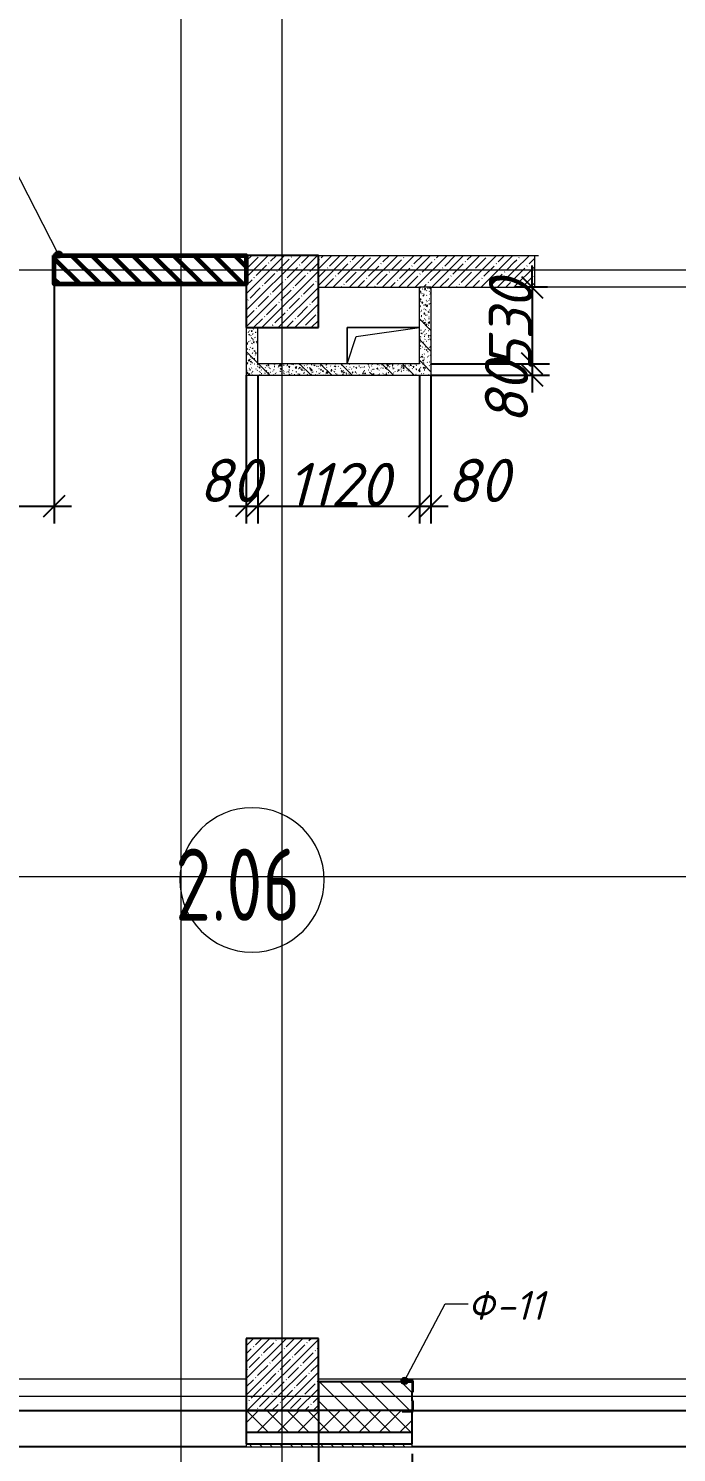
# Model space of a CAD drawing. Header units: millimetres. Extents: x 12986 to 523328, y -9759 to 30092.
# Drawn here: x 298498 to 302989, y -3156 to 6706 of the extents above; entities that cross this region are included whole.
import ezdxf

# ---------------------------------------------------------------- set-up
doc = ezdxf.new("R2010")
doc.units = ezdxf.units.MM
for name, color, linetype, lineweight in [('5) Блок ячеистый', 160, 'Continuous', 60), ('A-ANNO-DIMS', 7, 'Continuous', 9), ('A-AREA-IDEN', 7, 'Continuous', 9), ('A-FLOR', 7, 'Continuous', 9), ('A-GENM', 7, 'Continuous', 9), ('A-GENM-1', 7, 'Continuous', 25), ('A-GENM-IDEN', 7, 'Continuous', 9), ('A-WALL-1', 7, 'Continuous', 25), ('A-WALL-FNSH-1', 7, 'Continuous', 9), ('A-WALL-FNSH-2', 7, 'Continuous', 5), ('A-WALL-FNSH-4', 250, 'Continuous', 13), ('A-WALL-PATT-1', 7, 'Continuous', 5), ('A-WALL-PATT-4', 250, 'Continuous', 5), ('I-WALL', 7, 'Continuous', 5), ('S-COLS', 7, 'Continuous', 9), ('S-COLS-1', 7, 'Continuous', 5), ('S-COLS-2', 7, 'Continuous', 25), ('Оси-1', 7, 'Continuous', 20)]:
    doc.layers.add(name, color=color, linetype=linetype, lineweight=lineweight)
for name, color, linetype, lineweight, true_color in [('A-WALL-3', 7, 'Continuous', 5, 0x000000), ('A-WALL-4', 7, 'Continuous', 25, 0x000000), ('A-WALL-5', 7, 'Continuous', 13, 0x008000), ('A-WALL-PATT-2', 7, 'Continuous', 5, 0xce0000)]:
    doc.layers.add(name, color=color, linetype=linetype, lineweight=lineweight, true_color=true_color)
doc.styles.add('ISOCPEUR_I_2', font='isocpeui.ttf', dxfattribs={"height": 300})
doc.styles.add('СПДС', font='ГОСТ тип А.ttf', dxfattribs={"width": 0.9})
doc.dimstyles.new('ISO-2_0_0_9К_СРЕДНИЙ', dxfattribs={"dimscale": 304.8, "dimtxt": 199.196235, "dimasz": 0.492126, "dimexe": 0.393701, "dimexo": 0, "dimgap": 0, "dimtad": 1, "dimdec": 0, "dimzin": 0, "dimdsep": 46, "dimtxsty": 'ISOCPEUR_I_2', "dimblk1": 'OBLIQUE', "dimblk2": 'OBLIQUE', "dimsah": 1, "dimcen": 0.09, "dimdle": 0.393701, "dimazin": 0, "dimtfac": 1, "dimtdec": 4, "dimtix": 1, "dimtmove": 2, "dimatfit": 3, "dimfxl": 1, "dimtvp": 1, "dimtolj": 1, "dimtzin": 0, "dimarcsym": 2})
doc.dimstyles.new('ISO-2_0_0_9К_СРЕДНИЙ_2', dxfattribs={"dimscale": 304.8, "dimtxt": 199.196235, "dimasz": 0.492126, "dimexe": 0.393701, "dimexo": 0, "dimgap": 0, "dimtad": 1, "dimdec": 0, "dimzin": 0, "dimdsep": 46, "dimtxsty": 'ISOCPEUR_I_2', "dimblk1": 'OBLIQUE', "dimblk2": 'OBLIQUE', "dimsah": 1, "dimcen": 0.09, "dimdle": 0.393701, "dimazin": 0, "dimtfac": 1, "dimtdec": 4, "dimtix": 1, "dimtmove": 0, "dimatfit": 3, "dimfxl": 1, "dimtvp": 1, "dimtolj": 1, "dimtzin": 0, "dimarcsym": 2})
pattern_1 = [(45, (239096.85, -2765.93), (-57.02463, 57.02463), []), (45, (239153.876, -2765.93), (-57.02463, 57.02463), [100.806, -20.161, 3.353, -16.808])]
pattern_2 = [(50, (239096.85, -2765.93), (72.873764, -6.37607), [7.62, -83.82]), (355, (239096.85, -2765.93), (-14.09699, 76.42244), [6.096, -67.056]), (100.451, (239102.924, -2766.464), (58.776964, 70.04687), [6.476, -71.236]), (46.184, (239096.85, -2745.61), (108.43142, -16.81745), [11.43, -125.73]), (96.636, (239105.89, -2747.01), (94.961, 98.97089), [9.714, -106.854]), (351.184, (239096.85, -2745.61), (94.96227, 98.97018), [9.144, -100.584]), (21, (239107.01, -2750.69), (60.64565, -40.90654), [7.62, -83.82]), (326, (239107.01, -2750.69), (24.72083, 73.67493), [6.096, -67.056]), (71.451, (239112.065, -2754.1), (85.36689, 32.76874), [6.476, -71.236]), (37.5, (239096.85, -2765.933), (1.235525, 33.822432), [3.353, -62.89, 3.353, -64.719, -67.31]), (37.5, (239096.85, -2765.933), (1.235525, 33.822432), [-134.315, 3.353, -63.957]), (7.5, (239096.85, -2765.933), (26.728146, 40.07255), [3.353, -35.458, 3.353, -61.366, -25.654]), (7.5, (239096.85, -2765.933), (26.728146, 40.07255), [-103.53, 3.353, -22.301]), (327.5, (239074.194, -2765.933), (54.236318, -2.292117), [3.353, -22.047, 3.353, -75.895, -105.156]), (327.5, (239074.194, -2765.933), (54.236318, -2.292117), [-104.648, 3.353, -101.803]), (317.5, (239064.034, -2765.933), (59.25158, 10.17014), [3.353, -29.667, 3.353, -49.276, -74.676]), (317.5, (239064.034, -2765.933), (59.25158, 10.17014), [-85.649, 3.353, -71.323])]
pattern_3 = [(135, (239096.85, -2765.93), (-142.5612, -142.5612), []), (135, (239239.41, -2765.93), (-142.5612, -142.5612), [252.016, -50.403, 3.353, -47.05])]
pattern_4 = [(135, (239096.85, -2765.93), (-70.71068, -70.71068), [])]

# ---------------------------------------------------------------- blocks, each defined once
blk = doc.blocks.new('Колонна_Несущая_Прямоугольное сечение - 500х500-V4-АР1_1_Кладочный план 2 этажа')
at = {"layer": 'S-COLS-1'}
h = blk.add_hatch(dxfattribs=at)
h.set_pattern_fill('FP_6', color=256, style=0, pattern_type=2)
h.set_pattern_definition([(45, (-61160, -7650), (-57.02463, 57.02463), []), (45, (-61102.975, -7650), (-57.02463, 57.02463), [100.806, -20.161, 3.353, -16.808])])
h.paths.add_polyline_path([(-250, -250), (250, -250), (250, 250), (-250, 250)], flags=0)
at = {"layer": 'S-COLS-2'}
for p, q in [((250, 250), (-250, 250)), ((-250, 250), (-250, -250)), ((250, -250), (250, 250)), ((-250, -250), (250, -250))]:
    blk.add_line(p, q, dxfattribs=at)
blk = doc.blocks.new('AR_Отверстие прямоугольное _в плите_ - AR_Отверстие прямоугольное _в плите_-V53-АР1_1_Кладочный план 2 этажа')
at = {"layer": 'A-GENM'}
for p, q in [((250, 125), (-250, 125)), ((-250, 125), (-250, -125)), ((-187.5, 62.5), (250, 125)), ((-250, -125), (-187.5, 62.5))]:
    blk.add_line(p, q, dxfattribs=at)
blk = doc.blocks.new('Фахверк_СКБ_Уголок_Тип 2 - СМ-5_200х2480h-30007438-АР1_1_Кладочный план 2 этажа')
at = {"layer": 'A-GENM-1'}
for p, q in [((125, 156), (125, 81)), ((200, 156), (125, 156)), ((131, 81), (131, 150)), ((131, 150), (200, 150)), ((200, 150), (200, 156)), ((125, 81), (131, 81)), ((131, 19), (125, 19)), ((125, 19), (125, -56)), ((131, -50), (131, 19)), ((125, -56), (200, -56)), ((200, -50), (131, -50)), ((200, -56), (200, -50))]:
    blk.add_line(p, q, dxfattribs=at)
blk = doc.blocks.new('Стойка_Влож_Полоса боковая - Полоса-27101091-АР1_1_Кладочный план 2 этажа')
at = {"layer": 'A-GENM'}
for p, q in [((-5, 85), (0, 85)), ((-5, -85), (-5, 85)), ((0, 31), (0, -31)), ((0, -85), (-5, -85))]:
    blk.add_line(p, q, dxfattribs=at)
blk = doc.blocks.new('Фахверк_СКБ_Уголок - Ф-11_200х2500 h-28441216-АР1_1_Кладочный план 2 этажа')
at = {"layer": 'A-GENM-1'}
for p, q in [((200, 156), (125, 156)), ((125, 156), (125, 81)), ((131, 81), (131, 150)), ((131, 150), (200, 150)), ((200, 150), (200, 156)), ((125, 81), (131, 81)), ((131, 19), (125, 19)), ((125, 19), (125, -56)), ((131, -50), (131, 19)), ((125, -56), (200, -56)), ((200, -50), (131, -50)), ((200, -56), (200, -50))]:
    blk.add_line(p, q, dxfattribs=at)
blk = doc.blocks.new('_Oblique')
at = {"color": 0, "linetype": 'ByBlock', "lineweight": -2}
blk.add_line((-0.5, -0.5), (0.5, 0.5), dxfattribs=at)
blk = doc.blocks.new('*D2106')
at = {"layer": 'A-ANNO-DIMS', "color": 0, "lineweight": -2, "transparency": 16777216}
for p, q in [((300506.9, -2865.9), (300506.9, -4235.9)), ((301156.9, -3165.9), (301156.9, -4235.9)), ((300386.9, -4115.9), (301276.9, -4115.9))]:
    blk.add_line(p, q, dxfattribs=at)
at = {"layer": 'Defpoints', "color": 0, "transparency": 16777216}
for p in [(300506.9, -2865.9), (301156.9, -3165.9), (301156.9, -4115.9)]:
    blk.add_point(p, dxfattribs=at)
at = {"layer": 'A-ANNO-DIMS', "color": 0, "lineweight": -2, "transparency": 16777216, "xscale": 150, "yscale": 150, "zscale": 150, "rotation": 180}
blk.add_blockref('_Oblique', (300506.9, -4115.9), dxfattribs=at)
at = {"layer": 'A-ANNO-DIMS', "color": 0, "lineweight": -2, "transparency": 16777216, "xscale": 150, "yscale": 150, "zscale": 150}
blk.add_blockref('_Oblique', (301156.9, -4115.9), dxfattribs=at)
at = {"layer": 'A-ANNO-DIMS', "color": 0, "transparency": 16777216, "insert": (300984.3, -4293.5), "char_height": 300, "width": 455.087, "attachment_point": 1, "line_spacing_factor": 1.149209, "style": 'ISOCPEUR_I_2'}
blk.add_mtext('\\A1;650', dxfattribs=at)
blk = doc.blocks.new('*D2121')
at = {"layer": 'A-ANNO-DIMS', "color": 0, "lineweight": -2, "transparency": 16777216}
for p, q in [((300006.9, 4304.1), (300006.9, 3277.9)), ((300086.9, 4301), (300086.9, 3277.9)), ((299886.9, 3397.9), (300206.9, 3397.9))]:
    blk.add_line(p, q, dxfattribs=at)
at = {"layer": 'Defpoints', "color": 0, "transparency": 16777216}
for p in [(300006.9, 4304.1), (300086.9, 4301), (300086.9, 3397.9)]:
    blk.add_point(p, dxfattribs=at)
at = {"layer": 'A-ANNO-DIMS', "color": 0, "lineweight": -2, "transparency": 16777216, "xscale": 150, "yscale": 150, "zscale": 150, "rotation": 180}
blk.add_blockref('_Oblique', (300006.9, 3397.9), dxfattribs=at)
at = {"layer": 'A-ANNO-DIMS', "color": 0, "lineweight": -2, "transparency": 16777216, "xscale": 150, "yscale": 150, "zscale": 150}
blk.add_blockref('_Oblique', (300086.9, 3397.9), dxfattribs=at)
at = {"layer": 'A-ANNO-DIMS', "color": 0, "transparency": 16777216, "insert": (299676.9, 3725.9), "char_height": 300, "width": 303.391, "attachment_point": 1, "line_spacing_factor": 1.149209, "style": 'ISOCPEUR_I_2'}
blk.add_mtext('\\A1;80', dxfattribs=at)
blk = doc.blocks.new('*D2122')
at = {"layer": 'A-ANNO-DIMS', "color": 0, "lineweight": -2, "transparency": 16777216}
for p, q in [((300086.9, 4301), (300086.9, 3277.9)), ((301206.9, 4301), (301206.9, 3277.9)), ((299966.9, 3397.9), (301326.9, 3397.9))]:
    blk.add_line(p, q, dxfattribs=at)
at = {"layer": 'Defpoints', "color": 0, "transparency": 16777216}
for p in [(300086.9, 4301), (301206.9, 4301), (301206.9, 3397.9)]:
    blk.add_point(p, dxfattribs=at)
at = {"layer": 'A-ANNO-DIMS', "color": 0, "lineweight": -2, "transparency": 16777216, "xscale": 150, "yscale": 150, "zscale": 150, "rotation": 180}
blk.add_blockref('_Oblique', (300086.9, 3397.9), dxfattribs=at)
at = {"layer": 'A-ANNO-DIMS', "color": 0, "lineweight": -2, "transparency": 16777216, "xscale": 150, "yscale": 150, "zscale": 150}
blk.add_blockref('_Oblique', (301206.9, 3397.9), dxfattribs=at)
at = {"layer": 'A-ANNO-DIMS', "color": 0, "transparency": 16777216, "insert": (300646.9, 3547.9), "char_height": 300, "width": 514.846, "attachment_point": 5, "style": 'ISOCPEUR_I_2'}
blk.add_mtext('\\A1;1120', dxfattribs=at)
blk = doc.blocks.new('*D2123')
at = {"layer": 'A-ANNO-DIMS', "color": 0, "lineweight": -2, "transparency": 16777216}
for p, q in [((301206.9, 4301), (301206.9, 3277.9)), ((301286.9, 4304.1), (301286.9, 3277.9)), ((301086.9, 3397.9), (301406.9, 3397.9))]:
    blk.add_line(p, q, dxfattribs=at)
at = {"layer": 'Defpoints', "color": 0, "transparency": 16777216}
for p in [(301206.9, 4301), (301286.9, 4304.1), (301286.9, 3397.9)]:
    blk.add_point(p, dxfattribs=at)
at = {"layer": 'A-ANNO-DIMS', "color": 0, "lineweight": -2, "transparency": 16777216, "xscale": 150, "yscale": 150, "zscale": 150, "rotation": 180}
blk.add_blockref('_Oblique', (301206.9, 3397.9), dxfattribs=at)
at = {"layer": 'A-ANNO-DIMS', "color": 0, "lineweight": -2, "transparency": 16777216, "xscale": 150, "yscale": 150, "zscale": 150}
blk.add_blockref('_Oblique', (301286.9, 3397.9), dxfattribs=at)
at = {"layer": 'A-ANNO-DIMS', "color": 0, "transparency": 16777216, "insert": (301395, 3725.9), "char_height": 300, "width": 303.391, "attachment_point": 1, "line_spacing_factor": 1.149209, "style": 'ISOCPEUR_I_2'}
blk.add_mtext('\\A1;80', dxfattribs=at)
blk = doc.blocks.new('*D2254')
at = {"layer": 'A-ANNO-DIMS', "color": 0, "lineweight": -2, "transparency": 16777216}
for p, q in [((297026.9, 4934.1), (297026.9, 3277.9)), ((298676.9, 4934.1), (298676.9, 3277.9)), ((296906.9, 3397.9), (298796.9, 3397.9))]:
    blk.add_line(p, q, dxfattribs=at)
at = {"layer": 'Defpoints', "color": 0, "transparency": 16777216}
for p in [(297026.9, 4934.1), (298676.9, 4934.1), (298676.9, 3397.9)]:
    blk.add_point(p, dxfattribs=at)
at = {"layer": 'A-ANNO-DIMS', "color": 0, "lineweight": -2, "transparency": 16777216, "xscale": 150, "yscale": 150, "zscale": 150, "rotation": 180}
blk.add_blockref('_Oblique', (297026.9, 3397.9), dxfattribs=at)
at = {"layer": 'A-ANNO-DIMS', "color": 0, "lineweight": -2, "transparency": 16777216, "xscale": 150, "yscale": 150, "zscale": 150}
blk.add_blockref('_Oblique', (298676.9, 3397.9), dxfattribs=at)
at = {"layer": 'A-ANNO-DIMS', "color": 0, "transparency": 16777216, "insert": (297851.9, 3547.9), "char_height": 300, "width": 560.814, "attachment_point": 5, "style": 'ISOCPEUR_I_2'}
blk.add_mtext('\\A1;1650', dxfattribs=at)
blk = doc.blocks.new('*D2259')
at = {"layer": 'A-ANNO-DIMS', "color": 0, "lineweight": -2, "transparency": 16777216}
for p, q in [((301988.1, 4914.1), (301988.1, 5064.1)), ((302094.2, 4914.1), (301868.1, 4914.1)), ((301988.1, 4914.1), (301988.1, 4384.1)), ((301288.9, 4384.1), (302108.1, 4384.1)), ((301988.1, 4384.1), (301988.1, 4234.1))]:
    blk.add_line(p, q, dxfattribs=at)
at = {"layer": 'Defpoints', "color": 0, "transparency": 16777216}
for p in [(302094.2, 4914.1), (301288.9, 4384.1), (301988.1, 4384.1)]:
    blk.add_point(p, dxfattribs=at)
at = {"layer": 'A-ANNO-DIMS', "color": 0, "lineweight": -2, "transparency": 16777216, "xscale": 150, "yscale": 150, "zscale": 150}
for p, rotation in [((301988.1, 4914.1), 270), ((301988.1, 4384.1), 90)]:
    blk.add_blockref('_Oblique', p, dxfattribs=dict(at, rotation=rotation))
at = {"layer": 'A-ANNO-DIMS', "color": 0, "transparency": 16777216, "insert": (301838.1, 4649.1), "char_height": 300, "width": 455.087, "attachment_point": 5, "rotation": 90, "style": 'ISOCPEUR_I_2'}
blk.add_mtext('\\A1;530', dxfattribs=at)
blk = doc.blocks.new('*D2260')
at = {"layer": 'A-ANNO-DIMS', "color": 0, "lineweight": -2, "transparency": 16777216}
for p, q in [((301988.1, 4504.1), (301988.1, 4184.1)), ((301288.9, 4384.1), (302108.1, 4384.1)), ((301286.9, 4304.1), (302108.1, 4304.1))]:
    blk.add_line(p, q, dxfattribs=at)
at = {"layer": 'Defpoints', "color": 0, "transparency": 16777216}
for p in [(301288.9, 4384.1), (301286.9, 4304.1), (301988.1, 4304.1)]:
    blk.add_point(p, dxfattribs=at)
at = {"layer": 'A-ANNO-DIMS', "color": 0, "lineweight": -2, "transparency": 16777216, "xscale": 150, "yscale": 150, "zscale": 150}
for p, rotation in [((301988.1, 4384.1), 90), ((301988.1, 4304.1), 270)]:
    blk.add_blockref('_Oblique', p, dxfattribs=dict(at, rotation=rotation))
at = {"layer": 'A-ANNO-DIMS', "color": 0, "transparency": 16777216, "insert": (301660.2, 3963.1), "char_height": 300, "width": 303.391, "attachment_point": 1, "rotation": 90, "line_spacing_factor": 1.149209, "style": 'ISOCPEUR_I_2'}
blk.add_mtext('\\A1;80', dxfattribs=at)
blk = doc.blocks.new('Марка_Помещения - Номер-25198446-Объем проектирования 2 этажа')
at = {"layer": 'A-AREA-IDEN'}
for start, end in [(360, 180), (180, 360)]:
    blk.add_arc((0, 0), 2.5, start, end, dxfattribs=at)

msp = doc.modelspace()

# ---------------------------------------------------------------- hatches: boundary and pattern name
at = {"layer": '5) Блок ячеистый'}
h = msp.add_hatch(dxfattribs=at)
h.set_pattern_fill('FP_22', color=256, style=0, pattern_type=2)
h.set_pattern_definition(pattern_4)
h.paths.add_polyline_path([(297026.85079, 4934.06731), (297026.85079, 5134.06731), (296006.85079, 5134.06731), (296006.85079, 4934.06731), (296957.85079, 4934.06731)], flags=0)
h.paths.add_polyline_path([(300006.85086, 4934.06731), (300006.85079, 5134.0673), (298676.85079, 5134.06731), (298676.85079, 4934.06731), (298755.60081, 4934.06731)], flags=0)
at = {"layer": 'A-GENM-IDEN'}
h = msp.add_hatch(color=256, dxfattribs=at)
edge = h.paths.add_edge_path(flags=0)
edge.add_arc((298705.85079, 5140.06731), 25, 0, 360)
h = msp.add_hatch(color=256, dxfattribs=at)
edge = h.paths.add_edge_path(flags=0)
edge.add_arc((301104.51749, -2659.9327), 25, 0, 360)
at = {"layer": 'A-WALL-PATT-1'}
h = msp.add_hatch(dxfattribs=at)
h.set_pattern_fill('FP_7', color=256, style=0, pattern_type=2)
h.set_pattern_definition(pattern_1)
h.paths.add_polyline_path([(301820.13206, 4914.06731), (301866.85079, 4914.06731), (301866.85079, 5134.06731), (300506.85079, 5134.06731), (300506.85079, 4914.06731), (301286.85079, 4914.06731)], flags=0)
h.paths.add_polyline_path([(303956.85079, 4914.06731), (304506.85079, 4914.06731), (304506.85079, 5134.06731), (303322.05025, 5134.06731), (303322.05025, 4914.06731), (303876.85079, 4914.06731)], flags=0)
h = msp.add_hatch(dxfattribs=at)
h.set_pattern_fill('FP_7', color=256, style=0, pattern_type=2)
h.set_pattern_definition(pattern_1)
h.paths.add_polyline_path([(303322.05025, 4914.06731), (303322.05025, 5134.06731), (303206.85079, 5134.06731), (303206.85079, 4914.06731)], flags=0)
h.paths.add_polyline_path([(301866.85079, 4914.06731), (302006.85079, 4914.06731), (302006.85079, 5134.06731), (301866.85079, 5134.06731)], flags=0)
h = msp.add_hatch(dxfattribs=at)
h.set_pattern_fill('FP_11', color=256, style=0, pattern_type=2)
h.set_pattern_definition([(45, (239096.85, -2765.93), (-70.71068, 70.71068), []), (135, (239096.85, -2765.93), (-70.71068, -70.71068), [])])
h.paths.add_polyline_path([(310656.8508, -3015.9327), (314796.85081, -3015.9327), (314796.85081, -2865.9327), (310656.8508, -2865.9327)], flags=0)
h.paths.add_polyline_path([(307949.19456, -3015.9327), (309756.8508, -3015.9327), (309756.8508, -2865.9327), (306156.85086, -2865.9327), (306156.85086, -3015.9327)], flags=0)
h.paths.add_polyline_path([(295506.85084, -3015.9327), (296256.85081, -3015.9327), (296256.3291, -2871.9327), (296187.85084, -2871.9327), (296187.85084, -2865.9327), (295506.85084, -2865.9327)], flags=0)
h.paths.add_polyline_path([(300006.85083, -3015.9327), (301156.85079, -3015.9327), (301156.32909, -2871.9327), (301087.85082, -2871.9327), (301087.85082, -2865.9327), (300006.85083, -2865.9327), (300006.85083, -2871.9327)], flags=0)
h.paths.add_polyline_path([(292393.80739, -3015.9327), (292406.85084, -3015.9327), (292406.32913, -2871.9327), (292337.85087, -2871.9327), (292337.85087, -2865.9327), (291006.85083, -2865.9327), (291006.85083, -3015.9327), (292337.85087, -3015.9327)], flags=0)
h.paths.add_polyline_path([(263926.8508, -3015.9327), (265506.59427, -3015.9327), (265506.07256, -2871.9327), (265437.5943, -2871.9327), (265437.5943, -2865.9327), (263995.85078, -2865.9327), (263995.85078, -2871.9327), (263926.8508, -2871.9327)], flags=0)
h.paths.add_polyline_path([(273935.85067, -3015.9327), (274986.85079, -3015.9327), (274986.32908, -2871.9327), (274917.85082, -2871.9327), (274917.85082, -2865.9327), (273935.85067, -2865.9327), (273935.85067, -2871.9327), (273866.85068, -2871.9327), (273866.85068, -3015.9327)], flags=0)
h.paths.add_polyline_path([(282756.8508, -3015.9327), (282756.32909, -2871.9327), (282687.85083, -2871.9327), (282687.85083, -2865.9327), (281825.85078, -2865.9327), (281825.85078, -2871.9327), (281756.85079, -2871.9327), (281756.85079, -3015.9327), (281825.85078, -3015.9327)], flags=0)
h.paths.add_polyline_path([(261757.85083, -3015.9327), (261826.8508, -3015.9327), (261826.32909, -2871.9327), (261757.85083, -2871.9327), (261757.85083, -2865.9327), (260775.85085, -2865.9327), (260775.85085, -2871.9327), (260706.85086, -2871.9327), (260706.85086, -3015.9327)], flags=0)
h.paths.add_polyline_path([(256356.85091, -3015.9327), (256356.85091, -2865.9327), (255275.85077, -2865.9327), (255275.85077, -2871.9327), (255206.85079, -2871.9327), (255206.85079, -3015.9327), (255852.16331, -3015.9327)], flags=0)
h.paths.add_polyline_path([(242826.85079, -3015.9327), (242826.85079, -2865.9327), (238836.85079, -2865.9327), (238836.85079, -3015.9327)], flags=0)
h.paths.add_polyline_path([(247356.85078, -3015.9327), (247356.85078, -2865.9327), (246645.85077, -2865.9327), (246645.85077, -2871.9327), (246576.85078, -2871.9327), (246576.85078, -3015.9327), (246756.85078, -3015.9327)], flags=0)
h = msp.add_hatch(dxfattribs=at)
h.set_pattern_fill('FP_23', color=256, style=0, pattern_type=2)
h.set_pattern_definition([(135, (239096.85, -2765.933), (-35.35534, -35.35534), [])])
h.paths.add_polyline_path([(314946.85081, -3115.9327), (315026.85081, -3115.9327), (315026.85081, -3095.9327), (310656.8508, -3095.9327), (310656.8508, -3115.9327), (314796.85081, -3115.9327)], flags=0)
h.paths.add_polyline_path([(309756.8508, -3115.9327), (309756.8508, -3095.9327), (306156.85086, -3095.9327), (306156.85086, -3115.9327), (307949.19456, -3115.9327)], flags=0)
h.paths.add_polyline_path([(301156.85079, -3115.9327), (301156.85079, -3095.9327), (300006.85083, -3095.9327), (300006.85083, -3115.9327)], flags=0)
h.paths.add_polyline_path([(295691.06956, -3115.9327), (296256.85081, -3115.9327), (296256.85081, -3095.9327), (295506.85084, -3095.9327), (295506.85084, -3115.9327)], flags=0)
h.paths.add_polyline_path([(291006.85083, -3115.9327), (292406.85084, -3115.9327), (292406.85084, -3095.9327), (291006.85083, -3095.9327)], flags=0)
h.paths.add_polyline_path([(273866.85068, -3115.9327), (274986.85079, -3115.9327), (274986.85079, -3095.9327), (273866.85068, -3095.9327)], flags=0)
h.paths.add_polyline_path([(281756.85079, -3115.9327), (282756.8508, -3115.9327), (282756.8508, -3095.9327), (281756.85079, -3095.9327)], flags=0)
h.paths.add_polyline_path([(265506.59427, -3115.9327), (265506.59427, -3095.9327), (263926.8508, -3095.9327), (263926.8508, -3115.9327)], flags=0)
h.paths.add_polyline_path([(255852.16331, -3115.9327), (256356.85091, -3115.9327), (256356.85091, -3095.9327), (255206.85079, -3095.9327), (255206.85079, -3115.9327)], flags=0)
h.paths.add_polyline_path([(246576.85078, -3115.9327), (247356.85078, -3115.9327), (247356.85078, -3095.9327), (246576.85078, -3095.9327)], flags=0)
h.paths.add_polyline_path([(261826.8508, -3115.9327), (261826.8508, -3095.9327), (260706.85086, -3095.9327), (260706.85086, -3115.9327)], flags=0)
h.paths.add_polyline_path([(242826.85079, -3115.9327), (242826.85079, -3095.9327), (238736.85079, -3095.9327), (238736.85079, -3115.9327)], flags=0)
at = {"layer": 'A-WALL-PATT-2'}
h = msp.add_hatch(dxfattribs=at)
h.set_pattern_fill('FP_22', color=256, style=0, pattern_type=2)
h.set_pattern_definition(pattern_4)
h.paths.add_polyline_path([(304506.85079, -2865.9327), (304506.85079, -2665.9327), (304256.85079, -2665.9327), (304256.85079, -2865.93269), (304325.85078, -2865.9327)], flags=0)
h.paths.add_polyline_path([(301156.85079, -2865.9327), (301156.85079, -2665.9327), (300506.85079, -2665.9327), (300506.85079, -2865.9327), (301087.85082, -2865.9327)], flags=0)
at = {"layer": 'A-WALL-PATT-4'}
h = msp.add_hatch(dxfattribs=at)
h.set_pattern_fill('FP_25', color=256, style=0, pattern_type=2)
h.set_pattern_definition(pattern_2)
h.paths.add_polyline_path([(301206.85079, 4384.06731), (301286.85079, 4384.06731), (301286.85079, 4914.06731), (301206.85079, 4914.06731)], flags=0)
h = msp.add_hatch(dxfattribs=at)
h.set_pattern_fill('FP_26', color=256, style=0, pattern_type=2)
h.set_pattern_definition(pattern_3)
h.paths.add_polyline_path([(301206.85079, 4384.06731), (301286.85079, 4384.06731), (301286.85079, 4914.06731), (301206.85079, 4914.06731)], flags=0)
h = msp.add_hatch(dxfattribs=at)
h.set_pattern_fill('FP_25', color=256, style=0, pattern_type=2)
h.set_pattern_definition(pattern_2)
h.paths.add_polyline_path([(300006.85079, 4384.06731), (300086.85079, 4384.06731), (300086.85079, 4634.06731), (300006.85079, 4634.06731)], flags=0)
h = msp.add_hatch(dxfattribs=at)
h.set_pattern_fill('FP_26', color=256, style=0, pattern_type=2)
h.set_pattern_definition(pattern_3)
h.paths.add_polyline_path([(300006.85079, 4384.06731), (300086.85079, 4384.06731), (300086.85079, 4634.06731), (300006.85079, 4634.06731)], flags=0)
h = msp.add_hatch(dxfattribs=at)
h.set_pattern_fill('FP_25', color=256, style=0, pattern_type=2)
h.set_pattern_definition(pattern_2)
h.paths.add_polyline_path([(301286.85079, 4304.06731), (301286.85079, 4384.06731), (300006.85079, 4384.06731), (300006.85079, 4304.06731)], flags=0)
h = msp.add_hatch(dxfattribs=at)
h.set_pattern_fill('FP_26', color=256, style=0, pattern_type=2)
h.set_pattern_definition(pattern_3)
h.paths.add_polyline_path([(301286.85079, 4304.06731), (301286.85079, 4384.06731), (300006.85079, 4384.06731), (300006.85079, 4304.06731)], flags=0)
at = {"layer": 'S-COLS-1'}
h = msp.add_hatch(dxfattribs=at)
h.set_pattern_fill('FP_7', color=256, style=0, pattern_type=2)
h.set_pattern_definition(pattern_1)
h.paths.add_polyline_path([(300506.85079, -2865.9327), (300506.85079, -2365.9327), (300006.85079, -2365.9327), (300006.85079, -2865.9327)], flags=0)

# ---------------------------------------------------------------- linework, layer by layer
at = {"layer": '5) Блок ячеистый'}
msp.add_lwpolyline([(298676.85079, 5134.06731), (300006.85079, 5134.06731), (300006.85079, 4934.06731), (298676.85079, 4934.06731)], close=True, dxfattribs=at)
at = {"layer": 'A-FLOR'}
for p, q in [((300706.85079, 4634.06731), (301206.85079, 4634.06731)), ((300706.85079, 4384.06731), (300706.85079, 4634.06731))]:
    msp.add_line(p, q, dxfattribs=at)
at = {"layer": 'A-GENM-IDEN'}
for p, q in [((298705.85079, 5140.06731), (298335.43401, 5863.6188)), ((301104.51749, -2659.9327), (301384.26322, -2125.18118)), ((301384.26322, -2125.18118), (301544.51889, -2125.18118))]:
    msp.add_line(p, q, dxfattribs=at)
for centre in [(298705.85079, 5140.06731), (301104.51749, -2659.9327)]:
    msp.add_circle(centre, 25, dxfattribs=at)
at = {"layer": 'A-WALL-1'}
for p, q in [((301087.85082, -2665.9327), (300506.85079, -2665.9327)), ((300506.85079, -2665.9327), (300506.85079, -2865.9327)), ((301156.85079, -2796.9327), (301156.85079, -2734.9327))]:
    msp.add_line(p, q, dxfattribs=at)
at = {"layer": 'A-WALL-3'}
for p, q in [((300506.85079, 5134.06731), (302006.85079, 5134.06731)), ((302006.85079, 4914.06731), (302006.85079, 5134.06731)), ((300506.85079, 4914.06731), (301206.85079, 4914.06731)), ((301286.85079, 4914.06731), (302006.85079, 4914.06731))]:
    msp.add_line(p, q, dxfattribs=at)
at = {"layer": 'A-WALL-4'}
for p, q in [((297912.85086, -2865.9327), (300006.85079, -2865.9327)), ((301087.85082, -2865.9327), (300006.85083, -2865.9327)), ((300006.85083, -2865.9327), (300006.85083, -3095.9327)), ((301156.85079, -3095.9327), (301156.85079, -2871.9327)), ((301162.85082, -2865.9327), (304250.85078, -2865.9327)), ((300006.85083, -3015.9327), (301156.85079, -3015.9327)), ((300006.85083, -3115.9327), (297906.85083, -3115.9327)), ((300006.85083, -3095.9327), (301156.85079, -3095.9327)), ((304256.85079, -3115.9327), (301156.85079, -3115.9327))]:
    msp.add_line(p, q, dxfattribs=at)
at = {"layer": 'A-WALL-5'}
msp.add_line((301286.85079, 4914.06731), (301206.85079, 4914.06731), dxfattribs=at)
at = {"layer": 'A-WALL-FNSH-1'}
for p, q in [((300006.85083, -3095.9327), (300006.85083, -3115.9327)), ((300006.85083, -3115.9327), (301156.85079, -3115.9327)), ((301156.85079, -3115.9327), (301156.85079, -3095.9327))]:
    msp.add_line(p, q, dxfattribs=at)
at = {"layer": 'A-WALL-FNSH-2'}
for p, q in [((300006.85079, 5134.06731), (298745.85079, 5134.06731)), ((298676.85079, 5003.06731), (298676.85079, 5065.06731)), ((300006.85079, 4934.06731), (298745.85079, 4934.06731))]:
    msp.add_line(p, q, dxfattribs=at)
at = {"layer": 'A-WALL-FNSH-4'}
for p, q in [((301206.85079, 4384.06731), (301206.85079, 4914.06731)), ((301286.85079, 4914.06731), (301286.85079, 4304.06731)), ((300006.85079, 4634.06731), (300006.85079, 4304.06731)), ((300086.85079, 4384.06731), (300086.85079, 4634.06731)), ((301206.85079, 4384.06731), (300086.85079, 4384.06731)), ((300006.85079, 4304.06731), (301286.85079, 4304.06731))]:
    msp.add_line(p, q, dxfattribs=at)
at = {"layer": 'I-WALL'}
for p, q in [((302006.85079, 5134.06731), (302031.85079, 5134.06731)), ((303206.85079, 4914.06731), (302006.85079, 4914.06731)), ((296006.85079, -2645.9327), (300006.85079, -2645.9327)), ((300506.85079, -2645.9327), (304506.85079, -2645.9327))]:
    msp.add_line(p, q, dxfattribs=at)
at = {"layer": 'S-COLS-2'}
for p, q in [((300506.85079, -2365.9327), (300006.85079, -2365.9327)), ((300006.85079, -2365.9327), (300006.85079, -2865.9327)), ((300506.85079, -2865.9327), (300506.85079, -2365.9327)), ((300006.85079, -2865.9327), (300506.85079, -2865.9327))]:
    msp.add_line(p, q, dxfattribs=at)
at = {"layer": 'Оси-1'}
for p, q in [((299556.85078, -6915.9327), (299556.85078, 25871.01046)), ((300256.85078, -6915.9327), (300256.85078, 25871.01046)), ((234936.85079, 5034.0673), (365048.47884, 5034.0673)), ((234936.85079, 834.0673), (365048.47884, 834.0673)), ((234936.85079, -2765.9327), (365048.47884, -2765.9327))]:
    msp.add_line(p, q, dxfattribs=at)

# ---------------------------------------------------------------- block references
at = {"layer": 'A-AREA-IDEN', "xscale": 199.9999999999999, "yscale": 199.9999999999999, "zscale": 199.9999999999999}
msp.add_blockref('Марка_Помещения - Номер-25198446-Объем проектирования 2 этажа', (300046.9295, 809.19057), dxfattribs=at)
at = {"layer": 'A-GENM'}
for name, p in [('Стойка_Влож_Полоса боковая - Полоса-27101091-АР1_1_Кладочный план 2 этажа', (298670.85079, 5034.06731)), ('AR_Отверстие прямоугольное _в плите_ - AR_Отверстие прямоугольное _в плите_-V53-АР1_1_Кладочный план 2 этажа', (300956.85079, 4509.06731))]:
    msp.add_blockref(name, p, dxfattribs=at)
at = {"layer": 'A-GENM-1'}
msp.add_blockref('Фахверк_СКБ_Уголок_Тип 2 - СМ-5_200х2480h-30007438-АР1_1_Кладочный план 2 этажа', (298545.85079, 4984.06731), dxfattribs=at)
at = {"layer": 'A-GENM-1', "rotation": 180}
msp.add_blockref('Фахверк_СКБ_Уголок - Ф-11_200х2500 h-28441216-АР1_1_Кладочный план 2 этажа', (301287.85082, -2715.9327), dxfattribs=at)
at = {"layer": 'S-COLS'}
msp.add_blockref('Колонна_Несущая_Прямоугольное сечение - 500х500-V4-АР1_1_Кладочный план 2 этажа', (300256.85079, 4884.06731), dxfattribs=at)

# ---------------------------------------------------------------- texts
at = {"layer": 'A-AREA-IDEN', "insert": (299515.4632, 1026.30918), "char_height": 500, "width": 1327.5945, "attachment_point": 1, "style": 'СПДС'}
msp.add_mtext('2.06', dxfattribs=at)
at = {"layer": 'A-GENM-IDEN', "char_height": 200, "attachment_point": 1, "style": 'ISOCPEUR_I_2'}
for s, insert, width in [('\\fISOCPEUR|b0|i1|c204|p34|;\\W.9;Ф', (301544.51889, -2037.5666), 230.886), ('-11', (301735.01889, -2037.5666), 389.620125)]:
    msp.add_mtext(s, dxfattribs=dict(at, insert=insert, width=width))

# ---------------------------------------------------------------- dimensions: what is measured, and where the dimension line sits
at = {"layer": 'A-ANNO-DIMS'}
dim = msp.add_linear_dim(base=(301988.1449, 4384.06731), p1=(302094.21092, 4914.06731), p2=(301288.89879, 4384.06731), angle=90, dimstyle='ISO-2_0_0_9К_СРЕДНИЙ_2', override={"dimpost": '<>', "dimfxl": 964.068265}, dxfattribs=at)
dim.commit()
dim.dimension.update_dxf_attribs({"geometry": '*D2259', "text_midpoint": (301838.1449, 4649.06731)})
for base, p1, p2, override, picture, middle in [((298676.85079, 3397.92858), (297026.85079, 4934.06731), (298676.85079, 4934.06731), {"dimpost": '<>', "dimfxl": 1650}, '*D2254', (297851.85079, 3547.92858)), ((301206.85079, 3397.92858), (300086.85079, 4301.01931), (301206.85079, 4301.01931), {"dimpost": '<>', "dimfxl": 1120}, '*D2122', (300646.85079, 3547.92858))]:
    dim = msp.add_linear_dim(base=base, p1=p1, p2=p2, dimstyle='ISO-2_0_0_9К_СРЕДНИЙ_2', override=override, dxfattribs=at)
    dim.commit()
    dim.dimension.update_dxf_attribs({"geometry": picture, "text_midpoint": middle})
dim = msp.add_linear_dim(base=(301988.1449, 4304.06731), p1=(301288.89879, 4384.06731), p2=(301286.85079, 4304.06731), angle=90, dimstyle='ISO-2_0_0_9К_СРЕДНИЙ', override={"dimpost": '<>', "dimfxl": 80.02621}, dxfattribs=at)
dim.commit()
dim.dimension.update_dxf_attribs({"geometry": '*D2260', "text_midpoint": (301860.18709, 4114.78661), "dimtype": 160, "text_rotation": 90})
for base, p1, p2, override, picture, middle in [((300086.85079, 3397.92858), (300006.85079, 4304.06731), (300086.85079, 4301.01931), {"dimpost": '<>', "dimfxl": 80.058043}, '*D2121', (299828.60331, 3525.8864)), ((301286.85079, 3397.92858), (301206.85079, 4301.01931), (301286.85079, 4304.06731), {"dimpost": '<>', "dimfxl": 80.058043}, '*D2123', (301546.68905, 3525.8864)), ((301156.85079, -4115.93701), (300506.85079, -2865.9327), (301156.85079, -3165.9327), {"dimpost": '<>', "dimfxl": 715.891054}, '*D2106', (301211.87299, -4493.45633))]:
    dim = msp.add_linear_dim(base=base, p1=p1, p2=p2, dimstyle='ISO-2_0_0_9К_СРЕДНИЙ', override=override, dxfattribs=at)
    dim.commit()
    dim.dimension.update_dxf_attribs({"geometry": picture, "text_midpoint": middle, "dimtype": 160})

doc.saveas('drawing.dxf')
